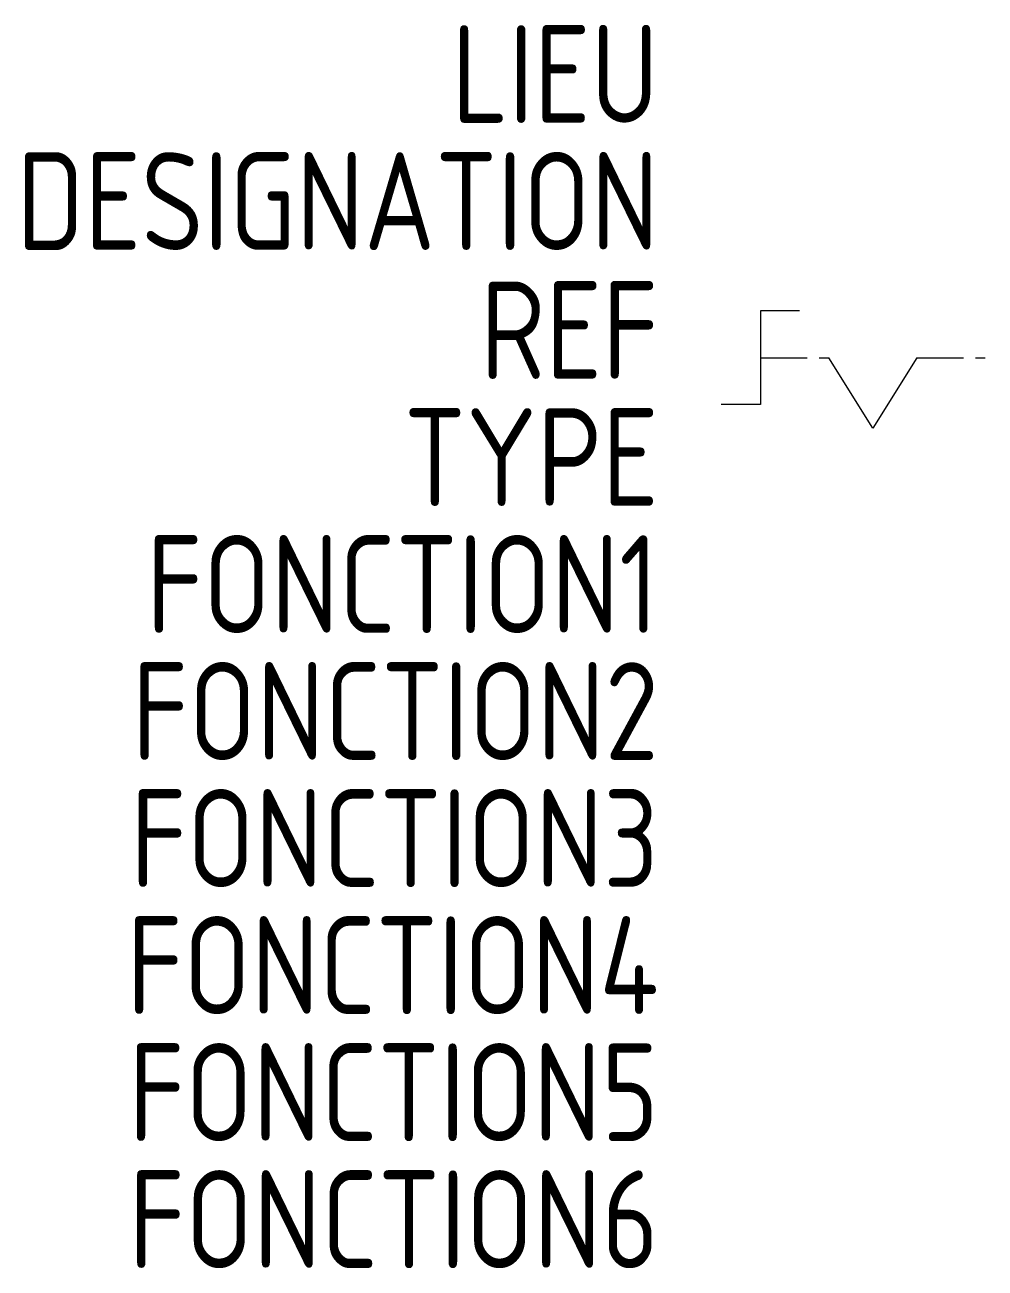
# Model space of a CAD drawing. Extents: x -1609.2 to -1584.6, y -902.9 to -871.1.
import ezdxf
from ezdxf.enums import TextEntityAlignment as Align

# ---------------------------------------------------------------- set-up
doc = ezdxf.new("R2010")
doc.units = 0
doc.linetypes.add('ACAD_ISO02W100', pattern=[15, 12, -3])
for name, color, linetype in [('SYMB_FIL', 3, 'CONTINUOUS'), ('SYMB_LIAISON', 1, 'ACAD_ISO02W100'), ('SYMB_REF_CONTACT', 2, 'CONTINUOUS'), ('SYMB_TXT_NOM', 3, 'CONTINUOUS')]:
    doc.layers.add(name, color=color, linetype=linetype)
doc.styles.add('NET2_5', font='isocp.shx', dxfattribs={"width": 0.9, "height": 2.5})

msp = doc.modelspace()

# ---------------------------------------------------------------- linework, layer by layer
at = {"layer": 'SYMB_FIL'}
for p, q in [((-1589.384, -878.393), (-1590.384, -878.393)), ((-1590.384, -878.393), (-1590.384, -880.793)), ((-1590.384, -880.793), (-1591.384, -880.793))]:
    msp.add_line(p, q, dxfattribs=at)
at = {"layer": 'SYMB_LIAISON', "ltscale": 0.1}
for p, q in [((-1590.384, -879.593), (-1588.634, -879.593)), ((-1586.384, -879.593), (-1584.634, -879.593))]:
    msp.add_line(p, q, dxfattribs=at)
at = {"layer": 'SYMB_LIAISON'}
for p, q in [((-1587.509, -881.393), (-1588.634, -879.593)), ((-1586.384, -879.593), (-1587.509, -881.393))]:
    msp.add_line(p, q, dxfattribs=at)

# ---------------------------------------------------------------- texts
at = {"layer": 'SYMB_REF_CONTACT', "style": 'NET2_5', "width": 0.9, "flags": 8}
msp.add_attdef('REF', text='', height=2.5, dxfattribs=at).set_placement((-1592.984, -880.137), align=Align.RIGHT)
at = {"layer": 'SYMB_TXT_NOM', "style": 'NET2_5', "width": 0.9, "flags": 8}
for tag, text, p in [('LIEU', '', (-1592.984, -873.587)), ('DESIGNATION', 'S?', (-1592.984, -876.837)), ('TYPE', '', (-1592.984, -883.387)), ('FONCTION1', '', (-1592.984, -886.637)), ('FONCTION2', '', (-1592.984, -889.887)), ('FONCTION3', '', (-1592.984, -893.137)), ('FONCTION4', '', (-1592.984, -896.387)), ('FONCTION5', '', (-1592.984, -899.637)), ('FONCTION6', '', (-1592.984, -902.887))]:
    msp.add_attdef(tag, text=text, height=2.5, dxfattribs=at).set_placement(p, align=Align.RIGHT)

doc.saveas('drawing.dxf')
